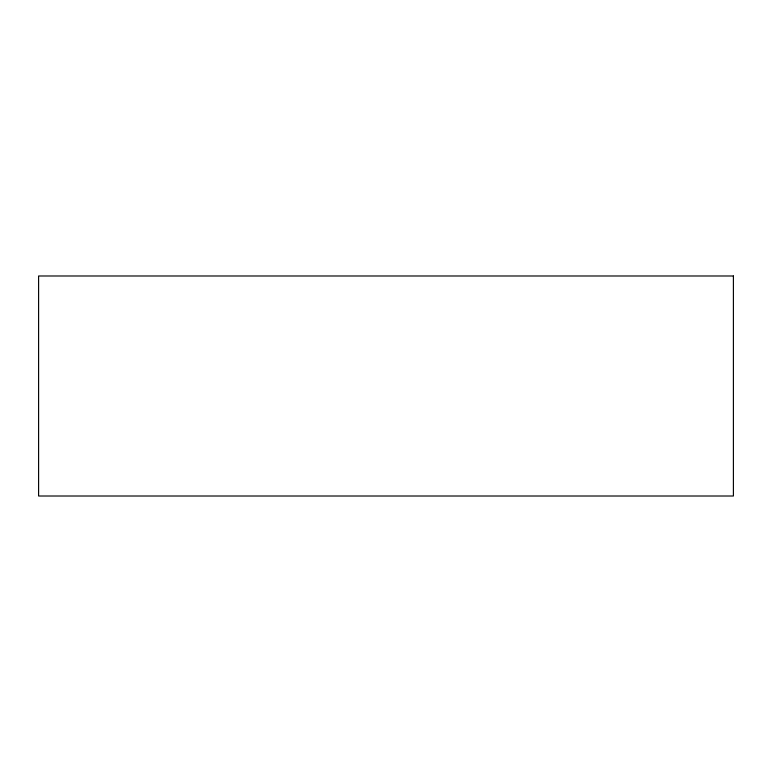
<?xml version="1.0" encoding="UTF-8"?>
<svg xmlns="http://www.w3.org/2000/svg" width="772" height="772" viewBox="0 0 772 772"><rect width="100%" height="100%" fill="white"/><g stroke="black" fill="none" stroke-linecap="round" stroke-linejoin="round"><path stroke-width="1.16" d="M733.4 275.99L38.6 275.99L38.6 496.01L733.4 496.01L733.4 275.99"/></g></svg>
